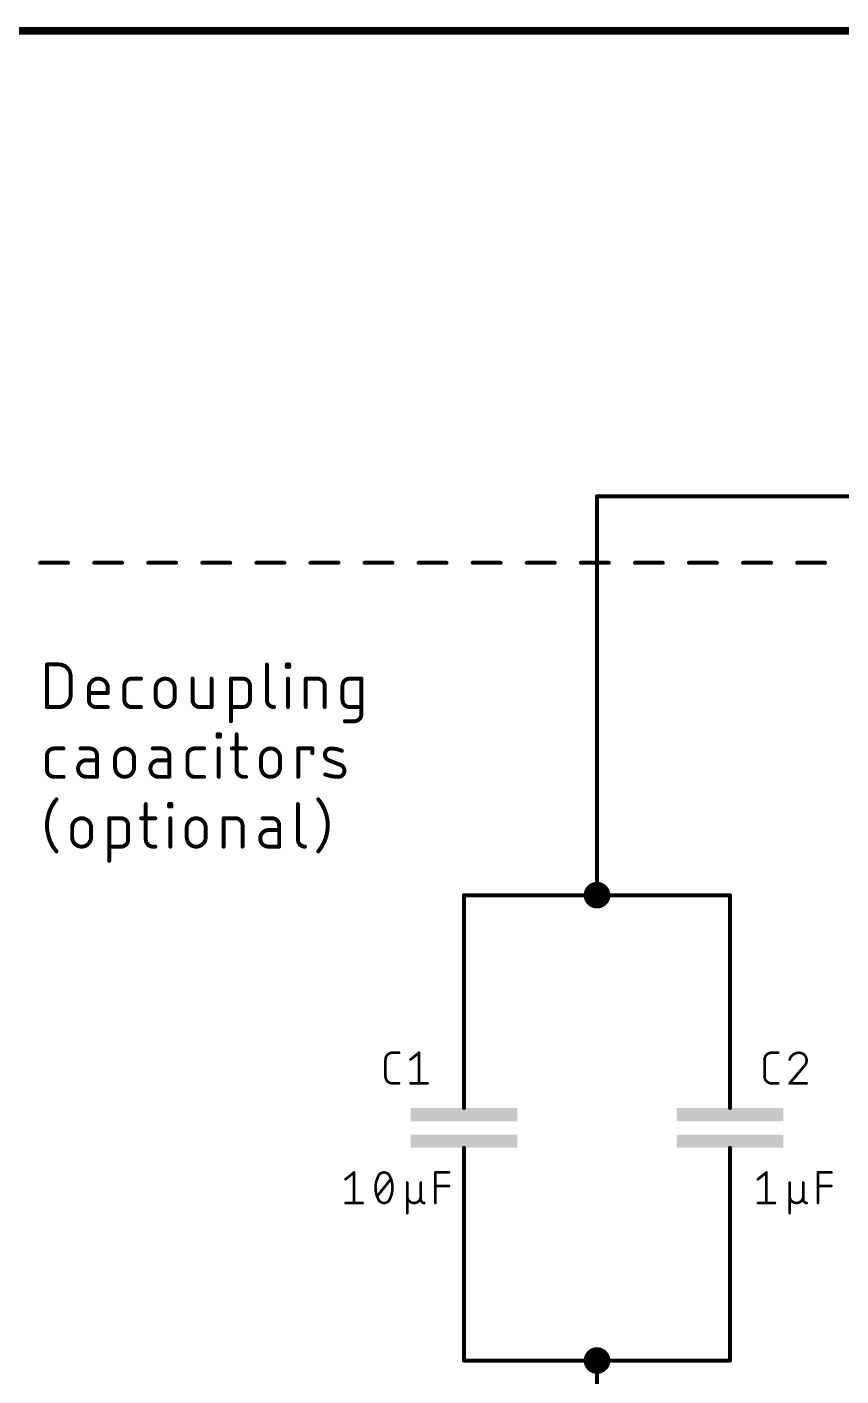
# Model space of a CAD drawing. Extents: x 0 to 264, y 0 to 180.
# Drawn here: x 41.7 to 72.8, y 128.9 to 180.5 of the extents above; entities that cross this region are included whole.
import ezdxf

# ---------------------------------------------------------------- set-up
doc = ezdxf.new("R2010")
doc.units = 0
for name, color, linetype in [('91', 122, 'CONTINUOUS'), ('94', 12, 'CONTINUOUS'), ('95', 251, 'CONTINUOUS'), ('96', 251, 'CONTINUOUS')]:
    doc.layers.add(name, color=color, linetype=linetype)

# ---------------------------------------------------------------- blocks, each defined once
blk = doc.blocks.new('RECT')
blk.add_solid([(-0.5, -0.5), (0.5, -0.5), (-0.5, 0.5), (0.5, 0.5)])

msp = doc.modelspace()

# ---------------------------------------------------------------- linework, layer by layer
at = {"layer": '91', "const_width": 0.1524}
for points in [[(63.5, 147.32), (63.5, 162.56)], [(127, 162.56), (63.5, 162.56)], [(63.5, 147.32), (58.42, 147.32)], [(58.42, 147.32), (58.42, 142.24)], [(68.58, 147.32), (63.5, 147.32)], [(68.58, 147.32), (68.58, 142.24)], [(58.42, 134.62), (58.42, 129.54)], [(68.58, 134.62), (68.58, 129.54)], [(58.42, 129.54), (63.5, 129.54)], [(68.58, 129.54), (63.5, 129.54)], [(63.5, 129.54), (63.5, 83.82)]]:
    msp.add_lwpolyline(points, dxfattribs=at)
at = {"layer": '91'}
for points, const_width in [([(63.5381, 162.56, 1), (63.4619, 162.56)], 0.0762), ([(63.5, 162.5981, 1), (63.5, 162.5219)], 0.0762), ([(63.5, 147.066, 1), (63.5, 147.574, 1), (63.5, 147.066)], 0.508), ([(58.42, 147.3581, 1), (58.42, 147.2819)], 0.0762), ([(58.4581, 147.32, 1), (58.3819, 147.32)], 0.0762), ([(63.5, 147.3581, 1), (63.5, 147.2819)], 0.0762), ([(63.4619, 147.32, 1), (63.5381, 147.32)], 0.0762), ([(63.5, 147.2819, 1), (63.5, 147.3581)], 0.0762), ([(68.6181, 147.32, 1), (68.5419, 147.32)], 0.0762), ([(68.58, 147.2819, 1), (68.58, 147.3581)], 0.0762), ([(58.3819, 142.24, 1), (58.4581, 142.24)], 0.0762), ([(68.5419, 142.24, 1), (68.6181, 142.24)], 0.0762), ([(58.4581, 134.62, 1), (58.3819, 134.62)], 0.0762), ([(68.6181, 134.62, 1), (68.5419, 134.62)], 0.0762), ([(63.5, 129.286, 1), (63.5, 129.794, 1), (63.5, 129.286)], 0.508), ([(58.42, 129.5781, 1), (58.42, 129.5019)], 0.0762), ([(58.3819, 129.54, 1), (58.4581, 129.54)], 0.0762), ([(63.5, 129.5781, 1), (63.5, 129.5019)], 0.0762), ([(63.5381, 129.54, 1), (63.4619, 129.54)], 0.0762), ([(63.5, 129.5019, 1), (63.5, 129.5781)], 0.0762), ([(68.5419, 129.54, 1), (68.6181, 129.54)], 0.0762), ([(68.58, 129.5019, 1), (68.58, 129.5781)], 0.0762)]:
    msp.add_lwpolyline(points, format="xyb", dxfattribs=dict(at, const_width=const_width))
at = {"layer": '94'}
for points, const_width in [([(264.16, 180.34), (0, 180.34)], 0.3), ([(58.42, 142.24), (58.42, 139.7)], 0.1524), ([(68.58, 142.24), (68.58, 139.7)], 0.1524), ([(58.42, 139.7), (58.42, 139.192)], 0.1524), ([(68.58, 139.7), (68.58, 139.192)], 0.1524), ([(58.42, 137.16), (58.42, 137.668)], 0.1524), ([(68.58, 137.16), (68.58, 137.668)], 0.1524), ([(58.42, 134.62), (58.42, 137.16)], 0.1524), ([(68.58, 134.62), (68.58, 137.16)], 0.1524)]:
    msp.add_lwpolyline(points, dxfattribs=dict(at, const_width=const_width))
at = {"layer": '94', "const_width": 0.0762}
for points in [[(58.4581, 142.24, 1), (58.3819, 142.24)], [(68.6181, 142.24, 1), (68.5419, 142.24)], [(58.4581, 139.7, 1), (58.3819, 139.7)], [(58.3819, 139.7, 1), (58.4581, 139.7)], [(68.6181, 139.7, 1), (68.5419, 139.7)], [(68.5419, 139.7, 1), (68.6181, 139.7)], [(58.3819, 139.192, 1), (58.4581, 139.192)], [(68.5419, 139.192, 1), (68.6181, 139.192)], [(58.4581, 137.668, 1), (58.3819, 137.668)], [(68.6181, 137.668, 1), (68.5419, 137.668)], [(58.4581, 137.16, 1), (58.3819, 137.16)], [(58.3819, 137.16, 1), (58.4581, 137.16)], [(68.6181, 137.16, 1), (68.5419, 137.16)], [(68.5419, 137.16, 1), (68.6181, 137.16)], [(58.3819, 134.62, 1), (58.4581, 134.62)], [(68.5419, 134.62, 1), (68.6181, 134.62)]]:
    msp.add_lwpolyline(points, format="xyb", dxfattribs=at)
at = {"layer": '95'}
for points, const_width in [([(42.2307, 160.02), (43.296, 160.02)], 0.1524), ([(44.296, 160.02), (45.3613, 160.02)], 0.1524), ([(46.3613, 160.02), (47.4267, 160.02)], 0.1524), ([(48.4267, 160.02), (49.492, 160.02)], 0.1524), ([(50.492, 160.02), (51.5573, 160.02)], 0.1524), ([(52.5573, 160.02), (53.6227, 160.02)], 0.1524), ([(54.6227, 160.02), (55.688, 160.02)], 0.1524), ([(56.688, 160.02), (57.7533, 160.02)], 0.1524), ([(58.7533, 160.02), (59.8187, 160.02)], 0.1524), ([(60.8187, 160.02), (61.884, 160.02)], 0.1524), ([(62.884, 160.02), (63.9493, 160.02)], 0.1524), ([(64.9493, 160.02), (66.0147, 160.02)], 0.1524), ([(67.0147, 160.02), (68.08, 160.02)], 0.1524), ([(69.08, 160.02), (70.1453, 160.02)], 0.1524), ([(71.1453, 160.02), (72.2107, 160.02)], 0.1524), ([(42.4942, 154.5082), (42.4942, 156.1338)], 0.1524), ([(42.4942, 156.1338), (42.9458, 156.1338)], 0.1524), ([(50.8928, 156.1338), (50.8928, 154.7791)], 0.1524), ([(51.6541, 156.0435), (51.6541, 156.1338)], 0.1524), ([(51.6541, 156.1338), (51.7444, 156.1338)], 0.1524), ([(51.7444, 156.1338), (51.7444, 156.0435)], 0.1524), ([(43.3973, 155.6822), (43.3973, 154.9598)], 0.1524), ([(45.7229, 155.5919), (46.0842, 155.5919)], 0.1524), ([(48.0554, 155.5919), (48.0554, 154.7791)], 0.1524), ([(48.7779, 154.5082), (48.7779, 155.5919)], 0.1524), ([(49.5217, 153.9663), (49.5217, 155.5919)], 0.1524), ([(49.5217, 155.5919), (49.9732, 155.5919)], 0.1524), ([(51.7444, 156.0435), (51.6541, 156.0435)], 0.1524), ([(51.6992, 154.5082), (51.6992, 155.5919)], 0.1524), ([(52.3801, 154.5082), (52.3801, 155.5919)], 0.1524), ([(52.3801, 155.5919), (52.8316, 155.5919)], 0.1524), ([(54.0505, 155.5919), (54.502, 155.5919)], 0.1524), ([(54.502, 155.5919), (54.502, 154.2373)], 0.1524), ([(44.0955, 154.7791), (44.0955, 155.2307)], 0.1524), ([(44.818, 155.2307), (44.818, 155.0501)], 0.1524), ([(45.452, 154.7791), (45.452, 155.321)], 0.1524), ([(46.6486, 154.8694), (46.6486, 155.2307)], 0.1524), ([(47.3711, 155.2307), (47.3711, 154.8694)], 0.1524), ([(50.2442, 155.321), (50.2442, 154.7791)], 0.1524), ([(53.1026, 155.321), (53.1026, 154.5082)], 0.1524), ([(53.7796, 154.7791), (53.7796, 155.321)], 0.1524), ([(44.818, 155.0501), (44.0955, 155.0501)], 0.1524), ([(42.9458, 154.5082), (42.4942, 154.5082)], 0.1524), ([(44.818, 154.5082), (44.3665, 154.5082)], 0.1524), ([(46.0842, 154.5082), (45.7229, 154.5082)], 0.1524), ([(48.3264, 154.5082), (48.7779, 154.5082)], 0.1524), ([(49.9732, 154.5082), (49.5217, 154.5082)], 0.1524), ([(54.502, 154.5082), (54.0505, 154.5082)], 0.1524), ([(54.2311, 153.9663), (53.8699, 153.9663)], 0.1524), ([(49.0089, 153.3765), (49.0089, 153.4668)], 0.1524), ([(49.0089, 153.4668), (49.0992, 153.4668)], 0.1524), ([(49.0992, 153.3765), (49.0089, 153.3765)], 0.1524), ([(49.0992, 153.4668), (49.0992, 153.3765)], 0.1524), ([(49.7337, 153.4668), (49.7337, 152.1121)], 0.1524), ([(42.4942, 152.1121), (42.4942, 152.654)], 0.1524), ([(42.7651, 152.9249), (43.1264, 152.9249)], 0.1524), ([(44.1351, 152.9249), (43.7738, 152.9249)], 0.1524), ([(44.406, 151.8412), (44.406, 152.654)], 0.1524), ([(45.0976, 152.2024), (45.0976, 152.5637)], 0.1524), ([(45.8201, 152.5637), (45.8201, 152.2024)], 0.1524), ([(46.8966, 152.9249), (46.5353, 152.9249)], 0.1524), ([(47.1675, 151.8412), (47.1675, 152.654)], 0.1524), ([(47.8609, 152.1121), (47.8609, 152.654)], 0.1524), ([(48.1319, 152.9249), (48.4931, 152.9249)], 0.1524), ([(49.0541, 151.8412), (49.0541, 152.9249)], 0.1524), ([(49.5531, 152.9249), (50.0949, 152.9249)], 0.1524), ([(50.6728, 152.2024), (50.6728, 152.5637)], 0.1524), ([(51.3953, 152.5637), (51.3953, 152.2024)], 0.1524), ([(52.0881, 151.8412), (52.0881, 152.9249)], 0.1524), ([(52.0881, 152.9249), (52.6299, 152.9249)], 0.1524), ([(52.6299, 152.9249), (52.6299, 152.7443)], 0.1524), ([(44.406, 152.4734), (43.9996, 152.4734)], 0.1524), ([(47.1675, 152.4734), (46.7611, 152.4734)], 0.1524), ([(53.7087, 152.2928), (53.2571, 152.4734)], 0.1524), ([(43.1264, 151.8412), (42.7651, 151.8412)], 0.1524), ([(43.9996, 151.8412), (44.406, 151.8412)], 0.1524), ([(46.7611, 151.8412), (47.1675, 151.8412)], 0.1524), ([(48.4931, 151.8412), (48.1319, 151.8412)], 0.1524), ([(50.0046, 151.8412), (50.0949, 151.8412)], 0.1524), ([(46.2686, 150.7998), (46.2686, 149.4451)], 0.1524), ([(47.1591, 150.7095), (47.1591, 150.7998)], 0.1524), ([(47.1591, 150.7998), (47.2494, 150.7998)], 0.1524), ([(47.2494, 150.7095), (47.1591, 150.7095)], 0.1524), ([(47.2494, 150.7998), (47.2494, 150.7095)], 0.1524), ([(52.0771, 150.7998), (52.0771, 149.4451)], 0.1524), ([(44.8703, 148.6323), (44.8703, 150.2579)], 0.1524), ([(44.8703, 150.2579), (45.3219, 150.2579)], 0.1524), ([(45.5928, 149.987), (45.5928, 149.4451)], 0.1524), ([(46.088, 150.2579), (46.6299, 150.2579)], 0.1524), ([(47.2042, 149.1742), (47.2042, 150.2579)], 0.1524), ([(49.2398, 149.1742), (49.2398, 150.2579)], 0.1524), ([(49.2398, 150.2579), (49.6913, 150.2579)], 0.1524), ([(49.9622, 149.987), (49.9622, 149.1742)], 0.1524), ([(51.0908, 150.2579), (50.7295, 150.2579)], 0.1524), ([(51.3617, 149.1742), (51.3617, 149.987)], 0.1524), ([(43.4562, 149.5354), (43.4562, 149.8967)], 0.1524), ([(44.1787, 149.8967), (44.1787, 149.5354)], 0.1524), ([(47.8329, 149.5354), (47.8329, 149.8967)], 0.1524), ([(48.5554, 149.8967), (48.5554, 149.5354)], 0.1524), ([(51.3617, 149.8064), (50.9553, 149.8064)], 0.1524), ([(45.3219, 149.1742), (44.8703, 149.1742)], 0.1524), ([(46.5395, 149.1742), (46.6299, 149.1742)], 0.1524), ([(50.9553, 149.1742), (51.3617, 149.1742)], 0.1524), ([(55.6824, 141.3002), (55.9421, 141.3002)], 0.1016), ([(56.3786, 141.0406), (56.7032, 141.3002)], 0.1016), ([(56.7032, 141.3002), (56.7032, 140.1318)], 0.1016), ([(70.1604, 141.3002), (70.4201, 141.3002)], 0.1016), ([(55.4228, 140.3914), (55.4228, 141.0406)], 0.1016), ([(69.9008, 140.3914), (69.9008, 141.0406)], 0.1016), ([(71.4084, 140.7809), (70.8566, 140.1318)], 0.1016), ([(55.9421, 140.1318), (55.6824, 140.1318)], 0.1016), ([(56.3786, 140.1318), (57.0277, 140.1318)], 0.1016), ([(70.4201, 140.1318), (70.1604, 140.1318)], 0.1016), ([(70.8566, 140.1318), (71.5057, 140.1318)], 0.1016)]:
    msp.add_lwpolyline(points, dxfattribs=dict(at, const_width=const_width))
for points, const_width in [([(42.2307, 160.0581, 1), (42.2307, 159.9819)], 0.0762), ([(43.296, 159.9819, 1), (43.296, 160.0581)], 0.0762), ([(44.296, 160.0581, 1), (44.296, 159.9819)], 0.0762), ([(45.3613, 159.9819, 1), (45.3613, 160.0581)], 0.0762), ([(46.3613, 160.0581, 1), (46.3613, 159.9819)], 0.0762), ([(47.4267, 159.9819, 1), (47.4267, 160.0581)], 0.0762), ([(48.4267, 160.0581, 1), (48.4267, 159.9819)], 0.0762), ([(49.492, 159.9819, 1), (49.492, 160.0581)], 0.0762), ([(50.492, 160.0581, 1), (50.492, 159.9819)], 0.0762), ([(51.5573, 159.9819, 1), (51.5573, 160.0581)], 0.0762), ([(52.5573, 160.0581, 1), (52.5573, 159.9819)], 0.0762), ([(53.6227, 159.9819, 1), (53.6227, 160.0581)], 0.0762), ([(54.6227, 160.0581, 1), (54.6227, 159.9819)], 0.0762), ([(55.688, 159.9819, 1), (55.688, 160.0581)], 0.0762), ([(56.688, 160.0581, 1), (56.688, 159.9819)], 0.0762), ([(57.7533, 159.9819, 1), (57.7533, 160.0581)], 0.0762), ([(58.7533, 160.0581, 1), (58.7533, 159.9819)], 0.0762), ([(59.8187, 159.9819, 1), (59.8187, 160.0581)], 0.0762), ([(60.8187, 160.0581, 1), (60.8187, 159.9819)], 0.0762), ([(61.884, 159.9819, 1), (61.884, 160.0581)], 0.0762), ([(62.884, 160.0581, 1), (62.884, 159.9819)], 0.0762), ([(63.9493, 159.9819, 1), (63.9493, 160.0581)], 0.0762), ([(64.9493, 160.0581, 1), (64.9493, 159.9819)], 0.0762), ([(66.0147, 159.9819, 1), (66.0147, 160.0581)], 0.0762), ([(67.0147, 160.0581, 1), (67.0147, 159.9819)], 0.0762), ([(68.08, 159.9819, 1), (68.08, 160.0581)], 0.0762), ([(69.08, 160.0581, 1), (69.08, 159.9819)], 0.0762), ([(70.1453, 159.9819, 1), (70.1453, 160.0581)], 0.0762), ([(71.1453, 160.0581, 1), (71.1453, 159.9819)], 0.0762), ([(72.2107, 159.9819, 1), (72.2107, 160.0581)], 0.0762), ([(42.5323, 156.1338, 1), (42.4561, 156.1338)], 0.0762), ([(42.4942, 156.1719, 1), (42.4942, 156.0957)], 0.0762), ([(43.3973, 155.6822, 0.4142), (42.9458, 156.1338)], 0.1524), ([(42.9458, 156.1719, 1), (42.9458, 156.0957)], 0.0762), ([(42.9458, 156.0957, 1), (42.9458, 156.1719)], 0.0762), ([(50.9309, 156.1338, 1), (50.8547, 156.1338)], 0.0762), ([(51.6922, 156.1338, 1), (51.616, 156.1338)], 0.0762), ([(51.6541, 156.1719, 1), (51.6541, 156.0957)], 0.0762), ([(51.7825, 156.1338, 1), (51.7063, 156.1338)], 0.0762), ([(51.7444, 156.0957, 1), (51.7444, 156.1719)], 0.0762), ([(43.4354, 155.6822, 1), (43.3592, 155.6822)], 0.0762), ([(43.3592, 155.6822, 1), (43.4354, 155.6822)], 0.0762), ([(44.818, 155.2307, 1), (44.0955, 155.2307)], 0.1524), ([(45.7229, 155.5919, 0.4142), (45.452, 155.321)], 0.1524), ([(45.7229, 155.63, 1), (45.7229, 155.5538)], 0.0762), ([(45.7229, 155.5538, 1), (45.7229, 155.63)], 0.0762), ([(46.0842, 155.5538, 1), (46.0842, 155.63)], 0.0762), ([(47.3711, 155.2307, 1), (46.6486, 155.2307)], 0.1524), ([(48.0935, 155.5919, 1), (48.0173, 155.5919)], 0.0762), ([(48.816, 155.5919, 1), (48.7398, 155.5919)], 0.0762), ([(49.5598, 155.5919, 1), (49.4836, 155.5919)], 0.0762), ([(49.5217, 155.63, 1), (49.5217, 155.5538)], 0.0762), ([(50.2442, 155.321, 0.4142), (49.9732, 155.5919)], 0.1524), ([(49.9732, 155.63, 1), (49.9732, 155.5538)], 0.0762), ([(49.9732, 155.5538, 1), (49.9732, 155.63)], 0.0762), ([(51.6541, 156.0816, 1), (51.6541, 156.0054)], 0.0762), ([(51.616, 156.0435, 1), (51.6922, 156.0435)], 0.0762), ([(51.7373, 155.5919, 1), (51.6611, 155.5919)], 0.0762), ([(51.7063, 156.0435, 1), (51.7825, 156.0435)], 0.0762), ([(51.7444, 156.0054, 1), (51.7444, 156.0816)], 0.0762), ([(52.4182, 155.5919, 1), (52.342, 155.5919)], 0.0762), ([(52.3801, 155.63, 1), (52.3801, 155.5538)], 0.0762), ([(53.1026, 155.321, 0.4142), (52.8316, 155.5919)], 0.1524), ([(52.8316, 155.63, 1), (52.8316, 155.5538)], 0.0762), ([(52.8316, 155.5538, 1), (52.8316, 155.63)], 0.0762), ([(54.0505, 155.5919, 0.4142), (53.7796, 155.321)], 0.1524), ([(54.0505, 155.63, 1), (54.0505, 155.5538)], 0.0762), ([(54.0505, 155.5538, 1), (54.0505, 155.63)], 0.0762), ([(54.5401, 155.5919, 1), (54.4639, 155.5919)], 0.0762), ([(54.502, 155.5538, 1), (54.502, 155.63)], 0.0762), ([(44.1336, 155.2307, 1), (44.0574, 155.2307)], 0.0762), ([(44.0574, 155.2307, 1), (44.1336, 155.2307)], 0.0762), ([(44.8561, 155.2307, 1), (44.7799, 155.2307)], 0.0762), ([(44.7799, 155.2307, 1), (44.8561, 155.2307)], 0.0762), ([(45.4901, 155.321, 1), (45.4139, 155.321)], 0.0762), ([(45.4139, 155.321, 1), (45.4901, 155.321)], 0.0762), ([(46.6867, 155.2307, 1), (46.6105, 155.2307)], 0.0762), ([(46.6105, 155.2307, 1), (46.6867, 155.2307)], 0.0762), ([(47.4092, 155.2307, 1), (47.333, 155.2307)], 0.0762), ([(47.333, 155.2307, 1), (47.4092, 155.2307)], 0.0762), ([(50.2823, 155.321, 1), (50.2061, 155.321)], 0.0762), ([(50.2061, 155.321, 1), (50.2823, 155.321)], 0.0762), ([(53.1407, 155.321, 1), (53.0645, 155.321)], 0.0762), ([(53.0645, 155.321, 1), (53.1407, 155.321)], 0.0762), ([(53.8177, 155.321, 1), (53.7415, 155.321)], 0.0762), ([(53.7415, 155.321, 1), (53.8177, 155.321)], 0.0762), ([(42.9458, 154.5082, 0.4142), (43.3973, 154.9598)], 0.1524), ([(43.4354, 154.9598, 1), (43.3592, 154.9598)], 0.0762), ([(43.3592, 154.9598, 1), (43.4354, 154.9598)], 0.0762), ([(44.0955, 155.0882, 1), (44.0955, 155.012)], 0.0762), ([(44.0955, 154.7791, 0.4142), (44.3665, 154.5082)], 0.1524), ([(44.1336, 154.7791, 1), (44.0574, 154.7791)], 0.0762), ([(44.0574, 154.7791, 1), (44.1336, 154.7791)], 0.0762), ([(44.7799, 155.0501, 1), (44.8561, 155.0501)], 0.0762), ([(44.818, 155.012, 1), (44.818, 155.0882)], 0.0762), ([(45.452, 154.7791, 0.4142), (45.7229, 154.5082)], 0.1524), ([(45.4901, 154.7791, 1), (45.4139, 154.7791)], 0.0762), ([(45.4139, 154.7791, 1), (45.4901, 154.7791)], 0.0762), ([(46.6486, 154.8694, 1), (47.3711, 154.8694)], 0.1524), ([(46.6867, 154.8694, 1), (46.6105, 154.8694)], 0.0762), ([(46.6105, 154.8694, 1), (46.6867, 154.8694)], 0.0762), ([(47.4092, 154.8694, 1), (47.333, 154.8694)], 0.0762), ([(47.333, 154.8694, 1), (47.4092, 154.8694)], 0.0762), ([(48.0554, 154.7791, 0.4142), (48.3264, 154.5082)], 0.1524), ([(48.0935, 154.7791, 1), (48.0173, 154.7791)], 0.0762), ([(48.0173, 154.7791, 1), (48.0935, 154.7791)], 0.0762), ([(49.9732, 154.5082, 0.4142), (50.2442, 154.7791)], 0.1524), ([(50.2823, 154.7791, 1), (50.2061, 154.7791)], 0.0762), ([(50.2061, 154.7791, 1), (50.2823, 154.7791)], 0.0762), ([(50.8928, 154.7791, 0.4142), (51.1637, 154.5082)], 0.1524), ([(50.9309, 154.7791, 1), (50.8547, 154.7791)], 0.0762), ([(50.8547, 154.7791, 1), (50.9309, 154.7791)], 0.0762), ([(53.7796, 154.7791, 0.4142), (54.0505, 154.5082)], 0.1524), ([(53.8177, 154.7791, 1), (53.7415, 154.7791)], 0.0762), ([(53.7415, 154.7791, 1), (53.8177, 154.7791)], 0.0762), ([(42.4942, 154.5463, 1), (42.4942, 154.4701)], 0.0762), ([(42.4561, 154.5082, 1), (42.5323, 154.5082)], 0.0762), ([(42.9458, 154.5463, 1), (42.9458, 154.4701)], 0.0762), ([(42.9458, 154.4701, 1), (42.9458, 154.5463)], 0.0762), ([(44.3665, 154.5463, 1), (44.3665, 154.4701)], 0.0762), ([(44.3665, 154.4701, 1), (44.3665, 154.5463)], 0.0762), ([(44.818, 154.4701, 1), (44.818, 154.5463)], 0.0762), ([(45.7229, 154.5463, 1), (45.7229, 154.4701)], 0.0762), ([(45.7229, 154.4701, 1), (45.7229, 154.5463)], 0.0762), ([(46.0842, 154.4701, 1), (46.0842, 154.5463)], 0.0762), ([(48.3264, 154.5463, 1), (48.3264, 154.4701)], 0.0762), ([(48.3264, 154.4701, 1), (48.3264, 154.5463)], 0.0762), ([(48.7398, 154.5082, 1), (48.816, 154.5082)], 0.0762), ([(48.7779, 154.4701, 1), (48.7779, 154.5463)], 0.0762), ([(49.5217, 154.5463, 1), (49.5217, 154.4701)], 0.0762), ([(49.9732, 154.5463, 1), (49.9732, 154.4701)], 0.0762), ([(49.9732, 154.4701, 1), (49.9732, 154.5463)], 0.0762), ([(51.1637, 154.4701, 1), (51.1637, 154.5463)], 0.0762), ([(51.6611, 154.5082, 1), (51.7373, 154.5082)], 0.0762), ([(52.342, 154.5082, 1), (52.4182, 154.5082)], 0.0762), ([(53.0645, 154.5082, 1), (53.1407, 154.5082)], 0.0762), ([(54.0505, 154.5463, 1), (54.0505, 154.4701)], 0.0762), ([(54.0505, 154.4701, 1), (54.0505, 154.5463)], 0.0762), ([(54.2311, 153.9663, 0.4142), (54.502, 154.2373)], 0.1524), ([(54.5401, 154.2373, 1), (54.4639, 154.2373)], 0.0762), ([(54.4639, 154.2373, 1), (54.5401, 154.2373)], 0.0762), ([(54.502, 154.4701, 1), (54.502, 154.5463)], 0.0762), ([(49.4836, 153.9663, 1), (49.5598, 153.9663)], 0.0762), ([(53.8699, 154.0044, 1), (53.8699, 153.9282)], 0.0762), ([(54.2311, 154.0044, 1), (54.2311, 153.9282)], 0.0762), ([(54.2311, 153.9282, 1), (54.2311, 154.0044)], 0.0762), ([(49.047, 153.4668, 1), (48.9708, 153.4668)], 0.0762), ([(49.0089, 153.5049, 1), (49.0089, 153.4287)], 0.0762), ([(49.0089, 153.4146, 1), (49.0089, 153.3384)], 0.0762), ([(48.9708, 153.3765, 1), (49.047, 153.3765)], 0.0762), ([(49.1373, 153.4668, 1), (49.0611, 153.4668)], 0.0762), ([(49.0611, 153.3765, 1), (49.1373, 153.3765)], 0.0762), ([(49.0992, 153.4287, 1), (49.0992, 153.5049)], 0.0762), ([(49.0992, 153.3384, 1), (49.0992, 153.4146)], 0.0762), ([(49.7718, 153.4668, 1), (49.6956, 153.4668)], 0.0762), ([(42.7651, 152.9249, 0.4142), (42.4942, 152.654)], 0.1524), ([(42.5323, 152.654, 1), (42.4561, 152.654)], 0.0762), ([(42.4561, 152.654, 1), (42.5323, 152.654)], 0.0762), ([(42.7651, 152.963, 1), (42.7651, 152.8868)], 0.0762), ([(42.7651, 152.8868, 1), (42.7651, 152.963)], 0.0762), ([(43.1264, 152.8868, 1), (43.1264, 152.963)], 0.0762), ([(43.7738, 152.963, 1), (43.7738, 152.8868)], 0.0762), ([(44.406, 152.654, 0.4142), (44.1351, 152.9249)], 0.1524), ([(44.1351, 152.963, 1), (44.1351, 152.8868)], 0.0762), ([(44.1351, 152.8868, 1), (44.1351, 152.963)], 0.0762), ([(44.4441, 152.654, 1), (44.3679, 152.654)], 0.0762), ([(44.3679, 152.654, 1), (44.4441, 152.654)], 0.0762), ([(45.8201, 152.5637, 1), (45.0976, 152.5637)], 0.1524), ([(45.1357, 152.5637, 1), (45.0595, 152.5637)], 0.0762), ([(45.0595, 152.5637, 1), (45.1357, 152.5637)], 0.0762), ([(45.8582, 152.5637, 1), (45.782, 152.5637)], 0.0762), ([(45.782, 152.5637, 1), (45.8582, 152.5637)], 0.0762), ([(46.5353, 152.963, 1), (46.5353, 152.8868)], 0.0762), ([(47.1675, 152.654, 0.4142), (46.8966, 152.9249)], 0.1524), ([(46.8966, 152.963, 1), (46.8966, 152.8868)], 0.0762), ([(46.8966, 152.8868, 1), (46.8966, 152.963)], 0.0762), ([(47.2056, 152.654, 1), (47.1294, 152.654)], 0.0762), ([(47.1294, 152.654, 1), (47.2056, 152.654)], 0.0762), ([(48.1319, 152.9249, 0.4142), (47.8609, 152.654)], 0.1524), ([(47.899, 152.654, 1), (47.8228, 152.654)], 0.0762), ([(47.8228, 152.654, 1), (47.899, 152.654)], 0.0762), ([(48.1319, 152.963, 1), (48.1319, 152.8868)], 0.0762), ([(48.1319, 152.8868, 1), (48.1319, 152.963)], 0.0762), ([(48.4931, 152.8868, 1), (48.4931, 152.963)], 0.0762), ([(49.0922, 152.9249, 1), (49.016, 152.9249)], 0.0762), ([(49.5531, 152.963, 1), (49.5531, 152.8868)], 0.0762), ([(50.0949, 152.8868, 1), (50.0949, 152.963)], 0.0762), ([(51.3953, 152.5637, 1), (50.6728, 152.5637)], 0.1524), ([(50.7109, 152.5637, 1), (50.6347, 152.5637)], 0.0762), ([(50.6347, 152.5637, 1), (50.7109, 152.5637)], 0.0762), ([(51.4334, 152.5637, 1), (51.3572, 152.5637)], 0.0762), ([(51.3572, 152.5637, 1), (51.4334, 152.5637)], 0.0762), ([(52.1262, 152.9249, 1), (52.05, 152.9249)], 0.0762), ([(52.0881, 152.963, 1), (52.0881, 152.8868)], 0.0762), ([(52.668, 152.9249, 1), (52.5918, 152.9249)], 0.0762), ([(52.5918, 152.7443, 1), (52.668, 152.7443)], 0.0762), ([(52.6299, 152.8868, 1), (52.6299, 152.963)], 0.0762), ([(53.3474, 152.9249, 0.8318), (53.2571, 152.4734)], 0.1524), ([(53.7538, 152.8346, 0.1025), (53.3474, 152.9249)], 0.1524), ([(53.348, 152.963, 1), (53.3469, 152.8868)], 0.0762), ([(53.3469, 152.8868, 1), (53.348, 152.963)], 0.0762), ([(53.7382, 152.7999, 1), (53.7695, 152.8694)], 0.0762), ([(42.4942, 152.1121, 0.4142), (42.7651, 151.8412)], 0.1524), ([(42.5323, 152.1121, 1), (42.4561, 152.1121)], 0.0762), ([(42.4561, 152.1121, 1), (42.5323, 152.1121)], 0.0762), ([(43.9996, 152.4734, 1), (43.9996, 151.8412)], 0.1524), ([(43.9996, 152.5115, 1), (43.9996, 152.4353)], 0.0762), ([(43.9996, 152.4353, 1), (43.9996, 152.5115)], 0.0762), ([(44.406, 152.4353, 1), (44.406, 152.5115)], 0.0762), ([(45.0976, 152.2024, 1), (45.8201, 152.2024)], 0.1524), ([(45.1357, 152.2024, 1), (45.0595, 152.2024)], 0.0762), ([(45.0595, 152.2024, 1), (45.1357, 152.2024)], 0.0762), ([(45.8582, 152.2024, 1), (45.782, 152.2024)], 0.0762), ([(45.782, 152.2024, 1), (45.8582, 152.2024)], 0.0762), ([(46.7611, 152.4734, 1), (46.7611, 151.8412)], 0.1524), ([(46.7611, 152.5115, 1), (46.7611, 152.4353)], 0.0762), ([(46.7611, 152.4353, 1), (46.7611, 152.5115)], 0.0762), ([(47.1675, 152.4353, 1), (47.1675, 152.5115)], 0.0762), ([(47.8609, 152.1121, 0.4142), (48.1319, 151.8412)], 0.1524), ([(47.899, 152.1121, 1), (47.8228, 152.1121)], 0.0762), ([(47.8228, 152.1121, 1), (47.899, 152.1121)], 0.0762), ([(49.7337, 152.1121, 0.4142), (50.0046, 151.8412)], 0.1524), ([(49.7718, 152.1121, 1), (49.6956, 152.1121)], 0.0762), ([(49.6956, 152.1121, 1), (49.7718, 152.1121)], 0.0762), ([(50.6728, 152.2024, 1), (51.3953, 152.2024)], 0.1524), ([(50.7109, 152.2024, 1), (50.6347, 152.2024)], 0.0762), ([(50.6347, 152.2024, 1), (50.7109, 152.2024)], 0.0762), ([(51.4334, 152.2024, 1), (51.3572, 152.2024)], 0.0762), ([(51.3572, 152.2024, 1), (51.4334, 152.2024)], 0.0762), ([(53.2713, 152.5087, 1), (53.243, 152.438)], 0.0762), ([(53.243, 152.438, 1), (53.2713, 152.5088)], 0.0762), ([(53.6184, 151.8412, 0.8318), (53.7087, 152.2928)], 0.1524), ([(53.7228, 152.3281, 1), (53.6945, 152.2574)], 0.0762), ([(53.6945, 152.2574, 1), (53.7228, 152.3281)], 0.0762), ([(42.7651, 151.8793, 1), (42.7651, 151.8031)], 0.0762), ([(42.7651, 151.8031, 1), (42.7651, 151.8793)], 0.0762), ([(43.1264, 151.8031, 1), (43.1264, 151.8793)], 0.0762), ([(43.9996, 151.8793, 1), (43.9996, 151.8031)], 0.0762), ([(43.9996, 151.8031, 1), (43.9996, 151.8793)], 0.0762), ([(44.3679, 151.8412, 1), (44.4441, 151.8412)], 0.0762), ([(44.406, 151.8031, 1), (44.406, 151.8793)], 0.0762), ([(46.7611, 151.8793, 1), (46.7611, 151.8031)], 0.0762), ([(46.7611, 151.8031, 1), (46.7611, 151.8793)], 0.0762), ([(47.1294, 151.8412, 1), (47.2056, 151.8412)], 0.0762), ([(47.1675, 151.8031, 1), (47.1675, 151.8793)], 0.0762), ([(48.1319, 151.8793, 1), (48.1319, 151.8031)], 0.0762), ([(48.1319, 151.8031, 1), (48.1319, 151.8793)], 0.0762), ([(48.4931, 151.8031, 1), (48.4931, 151.8793)], 0.0762), ([(49.016, 151.8412, 1), (49.0922, 151.8412)], 0.0762), ([(50.0046, 151.8793, 1), (50.0046, 151.8031)], 0.0762), ([(50.0046, 151.8031, 1), (50.0046, 151.8793)], 0.0762), ([(50.0949, 151.8031, 1), (50.0949, 151.8793)], 0.0762), ([(52.05, 151.8412, 1), (52.1262, 151.8412)], 0.0762), ([(53.1346, 151.9674, 1), (53.1088, 151.8957)], 0.0762), ([(53.1217, 151.9315, 0.083), (53.6184, 151.8412)], 0.1524), ([(53.6189, 151.8793, 1), (53.6178, 151.8031)], 0.0762), ([(53.6178, 151.8031, 1), (53.6189, 151.8793)], 0.0762), ([(42.8554, 150.9804, 0.1762), (42.4942, 149.987)], 0.1524), ([(42.8846, 150.9559, 1), (42.8262, 151.0049)], 0.0762), ([(53.2168, 149.987, 0.1762), (52.8556, 150.9804)], 0.1524), ([(52.8848, 151.0049, 1), (52.8264, 150.9559)], 0.0762), ([(46.3067, 150.7998, 1), (46.2305, 150.7998)], 0.0762), ([(47.1972, 150.7998, 1), (47.121, 150.7998)], 0.0762), ([(47.1591, 150.8379, 1), (47.1591, 150.7617)], 0.0762), ([(47.1591, 150.7476, 1), (47.1591, 150.6714)], 0.0762), ([(47.121, 150.7095, 1), (47.1972, 150.7095)], 0.0762), ([(47.2875, 150.7998, 1), (47.2113, 150.7998)], 0.0762), ([(47.2113, 150.7095, 1), (47.2875, 150.7095)], 0.0762), ([(47.2494, 150.7617, 1), (47.2494, 150.8379)], 0.0762), ([(47.2494, 150.6714, 1), (47.2494, 150.7476)], 0.0762), ([(52.1152, 150.7998, 1), (52.039, 150.7998)], 0.0762), ([(42.4942, 149.987, 0.1762), (42.8554, 148.9936)], 0.1524), ([(42.5323, 149.987, 1), (42.4561, 149.987)], 0.0762), ([(42.4561, 149.987, 1), (42.5323, 149.987)], 0.0762), ([(44.1787, 149.8967, 1), (43.4562, 149.8967)], 0.1524), ([(44.9084, 150.2579, 1), (44.8322, 150.2579)], 0.0762), ([(44.8703, 150.296, 1), (44.8703, 150.2198)], 0.0762), ([(45.5928, 149.987, 0.4142), (45.3219, 150.2579)], 0.1524), ([(45.3219, 150.296, 1), (45.3219, 150.2198)], 0.0762), ([(45.3219, 150.2198, 1), (45.3219, 150.296)], 0.0762), ([(45.6309, 149.987, 1), (45.5547, 149.987)], 0.0762), ([(45.5547, 149.987, 1), (45.6309, 149.987)], 0.0762), ([(46.088, 150.296, 1), (46.088, 150.2198)], 0.0762), ([(46.6299, 150.2198, 1), (46.6299, 150.296)], 0.0762), ([(47.2423, 150.2579, 1), (47.1661, 150.2579)], 0.0762), ([(48.5554, 149.8967, 1), (47.8329, 149.8967)], 0.1524), ([(49.2779, 150.2579, 1), (49.2017, 150.2579)], 0.0762), ([(49.2398, 150.296, 1), (49.2398, 150.2198)], 0.0762), ([(49.9622, 149.987, 0.4142), (49.6913, 150.2579)], 0.1524), ([(49.6913, 150.296, 1), (49.6913, 150.2198)], 0.0762), ([(49.6913, 150.2198, 1), (49.6913, 150.296)], 0.0762), ([(50.0003, 149.987, 1), (49.9241, 149.987)], 0.0762), ([(49.9241, 149.987, 1), (50.0003, 149.987)], 0.0762), ([(50.7295, 150.296, 1), (50.7295, 150.2198)], 0.0762), ([(51.3617, 149.987, 0.4142), (51.0908, 150.2579)], 0.1524), ([(51.0908, 150.296, 1), (51.0908, 150.2198)], 0.0762), ([(51.0908, 150.2198, 1), (51.0908, 150.296)], 0.0762), ([(51.3998, 149.987, 1), (51.3236, 149.987)], 0.0762), ([(51.3236, 149.987, 1), (51.3998, 149.987)], 0.0762), ([(52.8556, 148.9936, 0.1762), (53.2168, 149.987)], 0.1524), ([(53.2549, 149.987, 1), (53.1787, 149.987)], 0.0762), ([(53.1787, 149.987, 1), (53.2549, 149.987)], 0.0762), ([(43.4943, 149.8967, 1), (43.4181, 149.8967)], 0.0762), ([(43.4181, 149.8967, 1), (43.4943, 149.8967)], 0.0762), ([(43.4562, 149.5354, 1), (44.1787, 149.5354)], 0.1524), ([(43.4943, 149.5354, 1), (43.4181, 149.5354)], 0.0762), ([(43.4181, 149.5354, 1), (43.4943, 149.5354)], 0.0762), ([(44.2168, 149.8967, 1), (44.1406, 149.8967)], 0.0762), ([(44.1406, 149.8967, 1), (44.2168, 149.8967)], 0.0762), ([(44.2168, 149.5354, 1), (44.1406, 149.5354)], 0.0762), ([(44.1406, 149.5354, 1), (44.2168, 149.5354)], 0.0762), ([(45.3219, 149.1742, 0.4142), (45.5928, 149.4451)], 0.1524), ([(45.6309, 149.4451, 1), (45.5547, 149.4451)], 0.0762), ([(45.5547, 149.4451, 1), (45.6309, 149.4451)], 0.0762), ([(46.2686, 149.4451, 0.4142), (46.5395, 149.1742)], 0.1524), ([(46.3067, 149.4451, 1), (46.2305, 149.4451)], 0.0762), ([(46.2305, 149.4451, 1), (46.3067, 149.4451)], 0.0762), ([(47.871, 149.8967, 1), (47.7948, 149.8967)], 0.0762), ([(47.7948, 149.8967, 1), (47.871, 149.8967)], 0.0762), ([(47.8329, 149.5354, 1), (48.5554, 149.5354)], 0.1524), ([(47.871, 149.5354, 1), (47.7948, 149.5354)], 0.0762), ([(47.7948, 149.5354, 1), (47.871, 149.5354)], 0.0762), ([(48.5935, 149.8967, 1), (48.5173, 149.8967)], 0.0762), ([(48.5173, 149.8967, 1), (48.5935, 149.8967)], 0.0762), ([(48.5935, 149.5354, 1), (48.5173, 149.5354)], 0.0762), ([(48.5173, 149.5354, 1), (48.5935, 149.5354)], 0.0762), ([(50.9553, 149.8064, 1), (50.9553, 149.1742)], 0.1524), ([(50.9553, 149.8445, 1), (50.9553, 149.7683)], 0.0762), ([(50.9553, 149.7683, 1), (50.9553, 149.8445)], 0.0762), ([(51.3617, 149.7683, 1), (51.3617, 149.8445)], 0.0762), ([(52.0771, 149.4451, 0.4142), (52.348, 149.1742)], 0.1524), ([(52.1152, 149.4451, 1), (52.039, 149.4451)], 0.0762), ([(52.039, 149.4451, 1), (52.1152, 149.4451)], 0.0762), ([(42.8262, 148.9691, 1), (42.8846, 149.0181)], 0.0762), ([(44.8703, 149.2123, 1), (44.8703, 149.1361)], 0.0762), ([(45.3219, 149.2123, 1), (45.3219, 149.1361)], 0.0762), ([(45.3219, 149.1361, 1), (45.3219, 149.2123)], 0.0762), ([(46.5395, 149.2123, 1), (46.5395, 149.1361)], 0.0762), ([(46.5395, 149.1361, 1), (46.5395, 149.2123)], 0.0762), ([(46.6299, 149.1361, 1), (46.6299, 149.2123)], 0.0762), ([(47.1661, 149.1742, 1), (47.2423, 149.1742)], 0.0762), ([(49.2017, 149.1742, 1), (49.2779, 149.1742)], 0.0762), ([(49.9241, 149.1742, 1), (50.0003, 149.1742)], 0.0762), ([(50.9553, 149.2123, 1), (50.9553, 149.1361)], 0.0762), ([(50.9553, 149.1361, 1), (50.9553, 149.2123)], 0.0762), ([(51.3236, 149.1742, 1), (51.3998, 149.1742)], 0.0762), ([(51.3617, 149.1361, 1), (51.3617, 149.2123)], 0.0762), ([(52.348, 149.1361, 1), (52.348, 149.2123)], 0.0762), ([(52.8264, 149.0181, 1), (52.8848, 148.9691)], 0.0762), ([(44.8322, 148.6323, 1), (44.9084, 148.6323)], 0.0762), ([(55.6824, 141.3002, 0.4142), (55.4228, 141.0406)], 0.1016), ([(55.6824, 141.3256, 1), (55.6824, 141.2748)], 0.0508), ([(55.6824, 141.2748, 1), (55.6824, 141.3256)], 0.0508), ([(55.9421, 141.2748, 1), (55.9421, 141.3256)], 0.0508), ([(56.7286, 141.3002, 1), (56.6778, 141.3002)], 0.0508), ([(56.719, 141.2804, 1), (56.6873, 141.32)], 0.0508), ([(70.1604, 141.3002, 0.4142), (69.9008, 141.0406)], 0.1016), ([(70.1604, 141.3256, 1), (70.1604, 141.2748)], 0.0508), ([(70.1604, 141.2748, 1), (70.1604, 141.3256)], 0.0508), ([(70.4201, 141.2748, 1), (70.4201, 141.3256)], 0.0508), ([(71.2136, 141.3002, 0.3252), (70.8566, 141.0406)], 0.1016), ([(71.5057, 141.0081, 0.4142), (71.2136, 141.3002)], 0.1016), ([(71.2136, 141.3256, 1), (71.2136, 141.2748)], 0.0508), ([(71.2136, 141.2748, 1), (71.2136, 141.3256)], 0.0508), ([(55.4482, 141.0406, 1), (55.3974, 141.0406)], 0.0508), ([(55.3974, 141.0406, 1), (55.4482, 141.0406)], 0.0508), ([(56.3628, 141.0604, 1), (56.3945, 141.0207)], 0.0508), ([(69.9262, 141.0406, 1), (69.8754, 141.0406)], 0.0508), ([(69.8754, 141.0406, 1), (69.9262, 141.0406)], 0.0508), ([(70.8325, 141.0484, 1), (70.8808, 141.0327)], 0.0508), ([(71.3908, 140.7993, 1), (71.4259, 140.7625)], 0.0508), ([(71.4084, 140.7809, 0.2053), (71.5057, 141.0081)], 0.1016), ([(71.4277, 140.7645, 1), (71.389, 140.7974)], 0.0508), ([(71.5311, 141.0081, 1), (71.4803, 141.0081)], 0.0508), ([(71.4803, 141.0081, 1), (71.5311, 141.0081)], 0.0508), ([(55.4228, 140.3914, 0.4142), (55.6824, 140.1318)], 0.1016), ([(55.4482, 140.3914, 1), (55.3974, 140.3914)], 0.0508), ([(55.3974, 140.3914, 1), (55.4482, 140.3914)], 0.0508), ([(69.9008, 140.3914, 0.4142), (70.1604, 140.1318)], 0.1016), ([(69.9262, 140.3914, 1), (69.8754, 140.3914)], 0.0508), ([(69.8754, 140.3914, 1), (69.9262, 140.3914)], 0.0508), ([(55.6824, 140.1572, 1), (55.6824, 140.1064)], 0.0508), ([(55.6824, 140.1064, 1), (55.6824, 140.1572)], 0.0508), ([(55.9421, 140.1064, 1), (55.9421, 140.1572)], 0.0508), ([(56.3786, 140.1572, 1), (56.3786, 140.1064)], 0.0508), ([(56.6778, 140.1318, 1), (56.7286, 140.1318)], 0.0508), ([(57.0277, 140.1064, 1), (57.0277, 140.1572)], 0.0508), ([(70.1604, 140.1572, 1), (70.1604, 140.1064)], 0.0508), ([(70.1604, 140.1064, 1), (70.1604, 140.1572)], 0.0508), ([(70.4201, 140.1064, 1), (70.4201, 140.1572)], 0.0508), ([(70.8566, 140.1572, 1), (70.8566, 140.1064)], 0.0508), ([(70.8373, 140.1483, 1), (70.876, 140.1153)], 0.0508), ([(71.5057, 140.1064, 1), (71.5057, 140.1572)], 0.0508)]:
    msp.add_lwpolyline(points, format="xyb", dxfattribs=dict(at, const_width=const_width))
at = {"layer": '96', "const_width": 0.1016}
for points in [[(53.8988, 136.4686), (54.2234, 136.7282)], [(54.2234, 136.7282), (54.2234, 135.5598)], [(57.3301, 135.5598), (57.3301, 136.7282)], [(57.3301, 136.7282), (57.8493, 136.7282)], [(69.6468, 136.4686), (69.9714, 136.7282)], [(69.9714, 136.7282), (69.9714, 135.5598)], [(71.9351, 135.5598), (71.9351, 136.7282)], [(71.9351, 136.7282), (72.4543, 136.7282)], [(55.1067, 135.8194), (55.626, 136.4686)], [(56.2528, 135.1703), (56.2528, 136.3387)], [(56.7721, 136.3387), (56.7721, 135.8194)], [(57.3301, 136.2089), (57.8493, 136.2089)], [(70.8578, 135.1703), (70.8578, 136.3387)], [(71.3771, 136.3387), (71.3771, 135.8194)], [(71.9351, 136.2089), (72.4543, 136.2089)], [(53.8988, 135.5598), (54.5479, 135.5598)], [(56.7721, 135.8194), (56.7721, 135.6896)], [(69.6468, 135.5598), (70.2959, 135.5598)], [(71.3771, 135.8194), (71.3771, 135.6896)]]:
    msp.add_lwpolyline(points, dxfattribs=at)
at = {"layer": '96'}
for points, const_width in [([(54.2488, 136.7282, 1), (54.198, 136.7282)], 0.0508), ([(54.2392, 136.7084, 1), (54.2075, 136.748)], 0.0508), ([(55.1392, 136.5659, 0.1139), (55.0418, 136.144)], 0.1016), ([(55.1151, 136.5742, 1), (55.1632, 136.5577)], 0.0508), ([(55.3664, 136.7282, 0.3205), (55.1392, 136.5659)], 0.1016), ([(55.162, 136.5548, 1), (55.1163, 136.5771)], 0.0508), ([(55.3663, 136.7536, 1), (55.3664, 136.7028)], 0.0508), ([(55.5935, 136.5659, 0.3205), (55.3664, 136.7282)], 0.1016), ([(55.3663, 136.7028, 1), (55.3664, 136.7536)], 0.0508), ([(55.6164, 136.5771, 1), (55.5707, 136.5548)], 0.0508), ([(55.6909, 136.144, 0.1139), (55.5935, 136.5659)], 0.1016), ([(55.5695, 136.5577, 1), (55.6176, 136.5742)], 0.0508), ([(57.3555, 136.7282, 1), (57.3047, 136.7282)], 0.0508), ([(57.3301, 136.7536, 1), (57.3301, 136.7028)], 0.0508), ([(57.8493, 136.7028, 1), (57.8493, 136.7536)], 0.0508), ([(69.9968, 136.7282, 1), (69.946, 136.7282)], 0.0508), ([(69.9872, 136.7084, 1), (69.9555, 136.748)], 0.0508), ([(71.9605, 136.7282, 1), (71.9097, 136.7282)], 0.0508), ([(71.9351, 136.7536, 1), (71.9351, 136.7028)], 0.0508), ([(72.4543, 136.7028, 1), (72.4543, 136.7536)], 0.0508), ([(53.8829, 136.4884, 1), (53.9147, 136.4487)], 0.0508), ([(55.0418, 136.144, 0.1139), (55.1392, 135.7221)], 0.1016), ([(55.0672, 136.144, 1), (55.0164, 136.144)], 0.0508), ([(55.0164, 136.144, 1), (55.0672, 136.144)], 0.0508), ([(55.5935, 135.7221, 0.1139), (55.6909, 136.144)], 0.1016), ([(55.6458, 136.4527, 1), (55.6062, 136.4844)], 0.0508), ([(55.7163, 136.144, 1), (55.6655, 136.144)], 0.0508), ([(55.6655, 136.144, 1), (55.7163, 136.144)], 0.0508), ([(56.2782, 136.3387, 1), (56.2274, 136.3387)], 0.0508), ([(56.7975, 136.3387, 1), (56.7467, 136.3387)], 0.0508), ([(57.3301, 136.2343, 1), (57.3301, 136.1835)], 0.0508), ([(57.8493, 136.1835, 1), (57.8493, 136.2343)], 0.0508), ([(69.6309, 136.4884, 1), (69.6627, 136.4487)], 0.0508), ([(70.8832, 136.3387, 1), (70.8324, 136.3387)], 0.0508), ([(71.4025, 136.3387, 1), (71.3517, 136.3387)], 0.0508), ([(71.9351, 136.2343, 1), (71.9351, 136.1835)], 0.0508), ([(72.4543, 136.1835, 1), (72.4543, 136.2343)], 0.0508), ([(53.8988, 135.5852, 1), (53.8988, 135.5344)], 0.0508), ([(54.198, 135.5598, 1), (54.2488, 135.5598)], 0.0508), ([(54.5479, 135.5344, 1), (54.5479, 135.5852)], 0.0508), ([(55.0869, 135.8353, 1), (55.1265, 135.8036)], 0.0508), ([(55.1632, 135.7303, 1), (55.1151, 135.7138)], 0.0508), ([(55.1392, 135.7221, 0.3205), (55.3664, 135.5598)], 0.1016), ([(55.1163, 135.7109, 1), (55.162, 135.7332)], 0.0508), ([(55.3663, 135.5852, 1), (55.3664, 135.5344)], 0.0508), ([(55.3664, 135.5598, 0.3205), (55.5935, 135.7221)], 0.1016), ([(55.3663, 135.5344, 1), (55.3664, 135.5852)], 0.0508), ([(55.5707, 135.7332, 1), (55.6164, 135.7109)], 0.0508), ([(55.6176, 135.7138, 1), (55.5695, 135.7303)], 0.0508), ([(56.2528, 135.8194, 1), (56.7721, 135.8194)], 0.1016), ([(56.2782, 135.8194, 1), (56.2274, 135.8194)], 0.0508), ([(56.7975, 135.8194, 1), (56.7467, 135.8194)], 0.0508), ([(56.7975, 135.8194, 1), (56.7467, 135.8194)], 0.0508), ([(56.7467, 135.8194, 1), (56.7975, 135.8194)], 0.0508), ([(56.7721, 135.6896, 0.4142), (56.9019, 135.5598)], 0.1016), ([(56.7975, 135.6896, 1), (56.7467, 135.6896)], 0.0508), ([(56.7467, 135.6896, 1), (56.7975, 135.6896)], 0.0508), ([(56.9019, 135.5344, 1), (56.9019, 135.5852)], 0.0508), ([(57.3047, 135.5598, 1), (57.3555, 135.5598)], 0.0508), ([(69.6468, 135.5852, 1), (69.6468, 135.5344)], 0.0508), ([(69.946, 135.5598, 1), (69.9968, 135.5598)], 0.0508), ([(70.2959, 135.5344, 1), (70.2959, 135.5852)], 0.0508), ([(70.8578, 135.8194, 1), (71.3771, 135.8194)], 0.1016), ([(70.8832, 135.8194, 1), (70.8324, 135.8194)], 0.0508), ([(71.4025, 135.8194, 1), (71.3517, 135.8194)], 0.0508), ([(71.4025, 135.8194, 1), (71.3517, 135.8194)], 0.0508), ([(71.3517, 135.8194, 1), (71.4025, 135.8194)], 0.0508), ([(71.3771, 135.6896, 0.4142), (71.5069, 135.5598)], 0.1016), ([(71.4025, 135.6896, 1), (71.3517, 135.6896)], 0.0508), ([(71.3517, 135.6896, 1), (71.4025, 135.6896)], 0.0508), ([(71.5069, 135.5344, 1), (71.5069, 135.5852)], 0.0508), ([(71.9097, 135.5598, 1), (71.9605, 135.5598)], 0.0508), ([(56.2274, 135.1703, 1), (56.2782, 135.1703)], 0.0508), ([(70.8324, 135.1703, 1), (70.8832, 135.1703)], 0.0508)]:
    msp.add_lwpolyline(points, format="xyb", dxfattribs=dict(at, const_width=const_width))

# ---------------------------------------------------------------- block references
at = {"layer": '94', "xscale": 4.064, "yscale": 0.508}
for p in [(58.42, 138.938), (68.58, 138.938), (58.42, 137.922), (68.58, 137.922)]:
    msp.add_blockref('RECT', p, dxfattribs=at)

doc.saveas('drawing.dxf')
